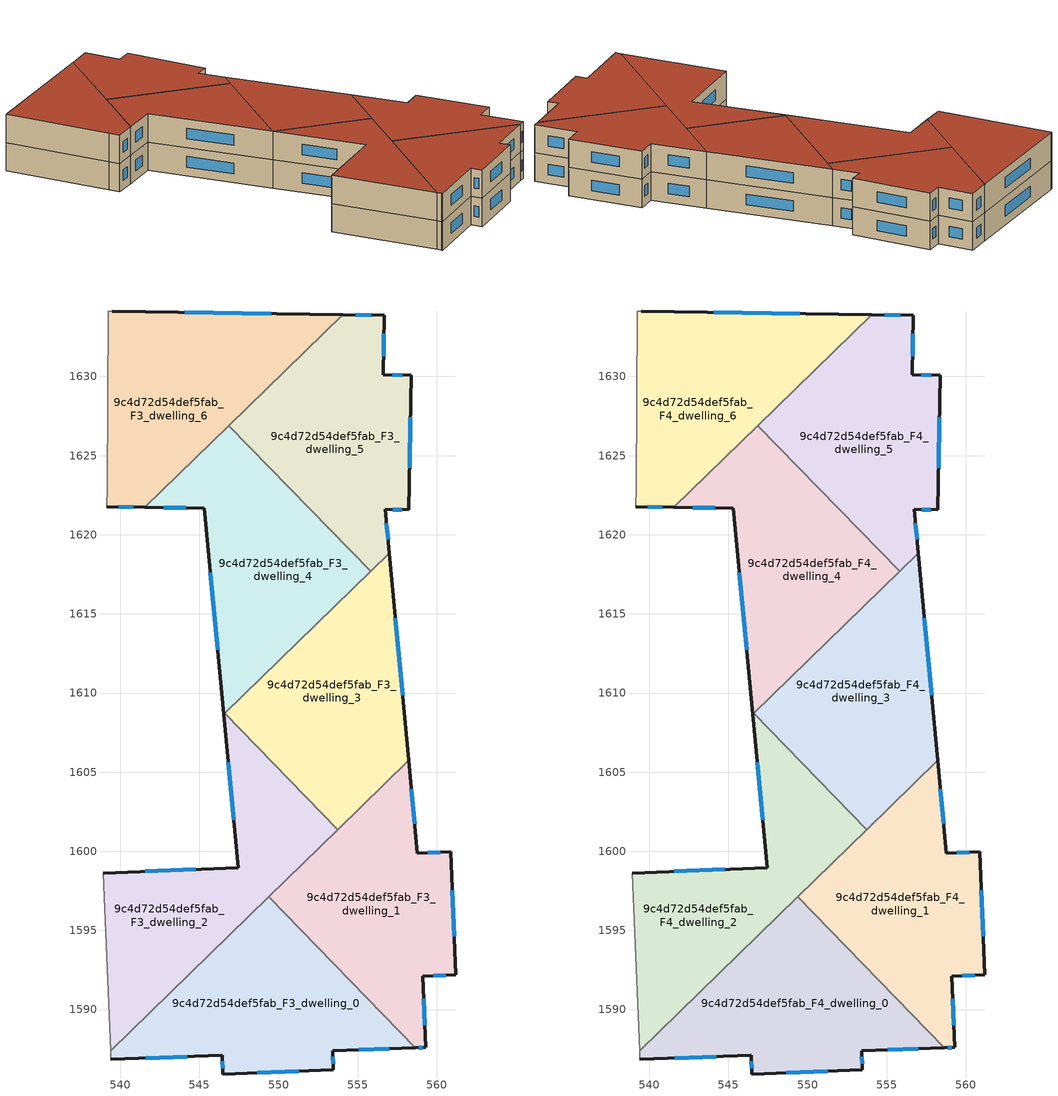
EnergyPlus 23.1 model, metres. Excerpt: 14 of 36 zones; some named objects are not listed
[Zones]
9c4d72d54def5fab_F3_dwelling_0
 floor to 9c4d72d54def5fab_F2_dwelling_0 (EU_floor_Construction): 549.37,1597.13 558.65,1587.59 553.41,1587.39 553.46,1586.19 546.47,1585.93 546.44,1587.12 539.41,1586.85 539.4,1586.92 539.38,1587.42 z9
 wall outside (EU_wall_Construction): 539.41,1586.85 546.44,1587.12 546.47,1585.93 553.46,1586.19 553.41,1587.39 558.65,1587.59 z9:12
 wall adiabatic (EU_wall_Construction): 539.38,1587.42 539.4,1586.92 539.41,1586.85 z9:12
 wall to 9c4d72d54def5fab_F3_dwelling_1 (EU_wall_Construction): 558.65,1587.59 549.37,1597.13 z9:12
 wall to 9c4d72d54def5fab_F3_dwelling_2 (EU_wall_Construction): 549.37,1597.13 539.38,1587.42 z9:12
 window (EU_Window_Construction): 548.66,1586.01 551.27,1586.11 / 546.45,1586.75 546.46,1586.3 / 541.61,1586.93 544.24,1587.04 / 555.05,1587.45 557.01,1587.53 / 553.45,1586.57 553.43,1587.01 z9.94:11.06
9c4d72d54def5fab_F3_dwelling_1
 floor to 9c4d72d54def5fab_F2_dwelling_1 (EU_floor_Construction): 558.23,1605.75 558.78,1599.89 560.87,1599.98 561.21,1592.2 559.11,1592.1 559.31,1587.61 558.65,1587.59 549.37,1597.13 z9
 wall outside (EU_wall_Construction): 558.65,1587.59 559.31,1587.61 559.11,1592.1 561.21,1592.2 560.87,1599.98 558.78,1599.89 558.23,1605.75 z9:12
 wall to 9c4d72d54def5fab_F3_dwelling_3 (EU_wall_Construction): 558.23,1605.75 553.73,1601.37 z9:12
 wall to 9c4d72d54def5fab_F3_dwelling_2 (EU_wall_Construction): 553.73,1601.37 549.37,1597.13 z9:12
 window (EU_Window_Construction): 558.85,1587.6 559.1,1587.61 / 558.6,1601.73 558.4,1603.91 / 560.22,1599.95 559.43,1599.92 / 561.1,1594.64 560.98,1597.54 / 559.77,1592.13 560.55,1592.17 / 559.25,1589.02 559.18,1590.69 z9.94:11.06
9c4d72d54def5fab_F3_dwelling_2
 floor to 9c4d72d54def5fab_F2_dwelling_2 (EU_floor_Construction): 546.59,1608.71 553.73,1601.37 539.38,1587.42 538.91,1598.62 547.44,1598.98 546.53,1608.66 z9
 wall outside (EU_wall_Construction): 546.53,1608.66 547.44,1598.98 538.91,1598.62 z9:12
 wall to 9c4d72d54def5fab_F3_dwelling_3 (EU_wall_Construction): 553.73,1601.37 546.59,1608.71 z9:12
 wall adiabatic (EU_wall_Construction): 538.91,1598.62 539.38,1587.42 z9:12
 wall to 9c4d72d54def5fab_F3_dwelling_4 (EU_wall_Construction): 546.59,1608.71 546.53,1608.66 z9:12
 window (EU_Window_Construction): 544.77,1598.86 541.59,1598.73 / 546.82,1605.62 547.16,1602.01 z9.94:11.06
9c4d72d54def5fab_F3_dwelling_3
 floor to 9c4d72d54def5fab_F2_dwelling_3 (EU_floor_Construction): 557,1618.84 558.23,1605.75 553.73,1601.37 546.59,1608.71 z9
 wall outside (EU_wall_Construction): 558.23,1605.75 557,1618.84 z9:12
 wall to 9c4d72d54def5fab_F3_dwelling_4 (EU_wall_Construction): 555.83,1617.7 546.59,1608.71 z9:12
 wall to 9c4d72d54def5fab_F3_dwelling_5 (EU_wall_Construction): 557,1618.84 555.83,1617.7 z9:12
 window (EU_Window_Construction): 557.84,1609.85 557.38,1614.73 z9.94:11.06
9c4d72d54def5fab_F3_dwelling_4
 floor to 9c4d72d54def5fab_F2_dwelling_4 (EU_floor_Construction): 546.87,1626.9 555.83,1617.7 546.53,1608.66 545.31,1621.68 541.56,1621.74 z9
 wall outside (EU_wall_Construction): 541.56,1621.74 545.31,1621.68 546.53,1608.66 z9:12
 wall to 9c4d72d54def5fab_F3_dwelling_5 (EU_wall_Construction): 555.83,1617.7 546.87,1626.9 z9:12
 wall to 9c4d72d54def5fab_F3_dwelling_6 (EU_wall_Construction): 546.87,1626.9 541.56,1621.74 z9:12
 window (EU_Window_Construction): 545.69,1617.59 546.15,1612.74 / 542.74,1621.72 544.13,1621.7 z9.94:11.06
9c4d72d54def5fab_F3_dwelling_5
 floor to 9c4d72d54def5fab_F2_dwelling_5 (EU_floor_Construction): 556.68,1633.87 556.62,1630.1 558.37,1630.08 558.24,1621.58 556.74,1621.6 557,1618.84 555.83,1617.7 546.87,1626.9 554.07,1633.91 z9
 wall outside (EU_wall_Construction): 557,1618.84 556.74,1621.6 558.24,1621.58 558.37,1630.08 556.62,1630.1 556.68,1633.87 554.07,1633.91 z9:12
 wall to 9c4d72d54def5fab_F3_dwelling_6 (EU_wall_Construction): 554.07,1633.91 546.87,1626.9 z9:12
 window (EU_Window_Construction): 556.64,1631.28 556.66,1632.69 / 557.82,1630.09 557.17,1630.09 / 558.28,1624.24 558.33,1627.42 / 557.21,1621.6 557.77,1621.59 / 556.92,1619.7 556.82,1620.74 / 555.86,1633.88 554.89,1633.9 z9.94:11.06
9c4d72d54def5fab_F3_dwelling_6
 floor to 9c4d72d54def5fab_F2_dwelling_6 (EU_floor_Construction): 554.07,1633.91 541.56,1621.74 539.16,1621.78 539.17,1622.97 539.23,1634.14 539.49,1634.12 z9
 wall outside (EU_wall_Construction): 554.07,1633.91 539.49,1634.12 / 539.16,1621.78 541.56,1621.74 z9:12
 wall adiabatic (EU_wall_Construction): 539.49,1634.12 539.23,1634.14 539.17,1622.97 539.16,1621.78 z9:12
 window (EU_Window_Construction): 549.5,1633.98 544.06,1634.05 / 539.91,1621.77 540.81,1621.75 z9.94:11.06
9c4d72d54def5fab_F4_dwelling_0
 floor to 9c4d72d54def5fab_F3_dwelling_0 (EU_floor_Construction): 549.37,1597.13 558.65,1587.59 553.41,1587.39 553.46,1586.19 546.47,1585.93 546.44,1587.12 539.41,1586.85 539.4,1586.92 539.38,1587.42 z12
 wall outside (EU_wall_Construction): 539.41,1586.85 546.44,1587.12 546.47,1585.93 553.46,1586.19 553.41,1587.39 558.65,1587.59 z12:15
 wall adiabatic (EU_wall_Construction): 539.38,1587.42 539.4,1586.92 539.41,1586.85 z12:15
 wall to 9c4d72d54def5fab_F4_dwelling_1 (EU_wall_Construction): 558.65,1587.59 549.37,1597.13 z12:15
 wall to 9c4d72d54def5fab_F4_dwelling_2 (EU_wall_Construction): 549.37,1597.13 539.38,1587.42 z12:15
 window (EU_Window_Construction): 548.66,1586.01 551.27,1586.11 / 546.45,1586.75 546.46,1586.3 / 541.61,1586.93 544.24,1587.04 / 555.05,1587.45 557.01,1587.53 / 553.45,1586.57 553.43,1587.01 z12.94:14.06
 roof outside (EU_roof_Construction): 558.65,1587.59 549.37,1597.13 539.38,1587.42 539.4,1586.92 539.41,1586.85 546.44,1587.12 546.47,1585.93 553.46,1586.19 553.41,1587.39 z15
9c4d72d54def5fab_F4_dwelling_1
 floor to 9c4d72d54def5fab_F3_dwelling_1 (EU_floor_Construction): 558.23,1605.75 558.78,1599.89 560.87,1599.98 561.21,1592.2 559.11,1592.1 559.31,1587.61 558.65,1587.59 549.37,1597.13 z12
 wall outside (EU_wall_Construction): 558.65,1587.59 559.31,1587.61 559.11,1592.1 561.21,1592.2 560.87,1599.98 558.78,1599.89 558.23,1605.75 z12:15
 wall to 9c4d72d54def5fab_F4_dwelling_3 (EU_wall_Construction): 558.23,1605.75 553.73,1601.37 z12:15
 wall to 9c4d72d54def5fab_F4_dwelling_2 (EU_wall_Construction): 553.73,1601.37 549.37,1597.13 z12:15
 window (EU_Window_Construction): 558.85,1587.6 559.1,1587.61 / 558.6,1601.73 558.4,1603.91 / 560.22,1599.95 559.43,1599.92 / 561.1,1594.64 560.98,1597.54 / 559.77,1592.13 560.55,1592.17 / 559.25,1589.02 559.18,1590.69 z12.94:14.06
 roof outside (EU_roof_Construction): 559.31,1587.61 559.11,1592.1 561.21,1592.2 560.87,1599.98 558.78,1599.89 558.23,1605.75 549.37,1597.13 558.65,1587.59 z15
9c4d72d54def5fab_F4_dwelling_2
 floor to 9c4d72d54def5fab_F3_dwelling_2 (EU_floor_Construction): 546.59,1608.71 553.73,1601.37 539.38,1587.42 538.91,1598.62 547.44,1598.98 546.53,1608.66 z12
 wall outside (EU_wall_Construction): 546.53,1608.66 547.44,1598.98 538.91,1598.62 z12:15
 wall to 9c4d72d54def5fab_F4_dwelling_3 (EU_wall_Construction): 553.73,1601.37 546.59,1608.71 z12:15
 wall adiabatic (EU_wall_Construction): 538.91,1598.62 539.38,1587.42 z12:15
 wall to 9c4d72d54def5fab_F4_dwelling_4 (EU_wall_Construction): 546.59,1608.71 546.53,1608.66 z12:15
 window (EU_Window_Construction): 544.77,1598.86 541.59,1598.73 / 546.82,1605.62 547.16,1602.01 z12.94:14.06
 roof outside (EU_roof_Construction): 547.44,1598.98 538.91,1598.62 539.38,1587.42 553.73,1601.37 546.59,1608.71 546.53,1608.66 z15
9c4d72d54def5fab_F4_dwelling_3
 floor to 9c4d72d54def5fab_F3_dwelling_3 (EU_floor_Construction): 557,1618.84 558.23,1605.75 553.73,1601.37 546.59,1608.71 z12
 wall outside (EU_wall_Construction): 558.23,1605.75 557,1618.84 z12:15
 wall to 9c4d72d54def5fab_F4_dwelling_4 (EU_wall_Construction): 555.83,1617.7 546.59,1608.71 z12:15
 wall to 9c4d72d54def5fab_F4_dwelling_5 (EU_wall_Construction): 557,1618.84 555.83,1617.7 z12:15
 window (EU_Window_Construction): 557.84,1609.85 557.38,1614.73 z12.94:14.06
 roof outside (EU_roof_Construction): 558.23,1605.75 557,1618.84 546.59,1608.71 553.73,1601.37 z15
9c4d72d54def5fab_F4_dwelling_4
 floor to 9c4d72d54def5fab_F3_dwelling_4 (EU_floor_Construction): 546.87,1626.9 555.83,1617.7 546.53,1608.66 545.31,1621.68 541.56,1621.74 z12
 wall outside (EU_wall_Construction): 541.56,1621.74 545.31,1621.68 546.53,1608.66 z12:15
 wall to 9c4d72d54def5fab_F4_dwelling_5 (EU_wall_Construction): 555.83,1617.7 546.87,1626.9 z12:15
 wall to 9c4d72d54def5fab_F4_dwelling_6 (EU_wall_Construction): 546.87,1626.9 541.56,1621.74 z12:15
 window (EU_Window_Construction): 545.69,1617.59 546.15,1612.74 / 542.74,1621.72 544.13,1621.7 z12.94:14.06
 roof outside (EU_roof_Construction): 555.83,1617.7 546.87,1626.9 541.56,1621.74 545.31,1621.68 546.53,1608.66 z15
9c4d72d54def5fab_F4_dwelling_5
 floor to 9c4d72d54def5fab_F3_dwelling_5 (EU_floor_Construction): 556.68,1633.87 556.62,1630.1 558.37,1630.08 558.24,1621.58 556.74,1621.6 557,1618.84 555.83,1617.7 546.87,1626.9 554.07,1633.91 z12
 wall outside (EU_wall_Construction): 557,1618.84 556.74,1621.6 558.24,1621.58 558.37,1630.08 556.62,1630.1 556.68,1633.87 554.07,1633.91 z12:15
 wall to 9c4d72d54def5fab_F4_dwelling_6 (EU_wall_Construction): 554.07,1633.91 546.87,1626.9 z12:15
 window (EU_Window_Construction): 556.64,1631.28 556.66,1632.69 / 557.82,1630.09 557.17,1630.09 / 558.28,1624.24 558.33,1627.42 / 557.21,1621.6 557.77,1621.59 / 556.92,1619.7 556.82,1620.74 / 555.86,1633.88 554.89,1633.9 z12.94:14.06
 roof outside (EU_roof_Construction): 557,1618.84 556.74,1621.6 558.24,1621.58 558.37,1630.08 556.62,1630.1 556.68,1633.87 554.07,1633.91 546.87,1626.9 555.83,1617.7 z15
9c4d72d54def5fab_F4_dwelling_6
 floor to 9c4d72d54def5fab_F3_dwelling_6 (EU_floor_Construction): 554.07,1633.91 541.56,1621.74 539.16,1621.78 539.17,1622.97 539.23,1634.14 539.49,1634.12 z12
 wall outside (EU_wall_Construction): 554.07,1633.91 539.49,1634.12 / 539.16,1621.78 541.56,1621.74 z12:15
 wall adiabatic (EU_wall_Construction): 539.49,1634.12 539.23,1634.14 539.17,1622.97 539.16,1621.78 z12:15
 window (EU_Window_Construction): 549.5,1633.98 544.06,1634.05 / 539.91,1621.77 540.81,1621.75 z12.94:14.06
 roof outside (EU_roof_Construction): 554.07,1633.91 539.49,1634.12 539.23,1634.14 539.17,1622.97 539.16,1621.78 541.56,1621.74 z15
[Building]
EU S2 Campaign: North Axis=0; Terrain=City; Solar Distribution=FullExterior
[Site:Location]
Vienna: Latitude=48; Longitude=16.5; Time Zone=1; Elevation=183
[SizingPeriod:WeatherFileDays]
AnnualSizingPeriod: Begin Month=1; Begin Day of Month=1; End Month=12; End Day of Month=31; Day of Week for Start Day=Monday; Use Weather File Daylight Saving Period=No; Use Weather File Rain and Snow Indicators=No
[MATERIAL]
EU_InternalMass_Material: Roughness=MediumRough; Thickness=0.1; Conductivity=1; Density=1800; Specific Heat=900; Thermal Absorptance=0.9; Solar Absorptance=0.7; Visible Absorptance=0.7
[MATERIAL:NOMASS] Roughness=MediumRough; Thermal Absorptance=0.9; Solar Absorptance=0.7; Visible Absorptance=0.7
Name | Thermal Resistance
EU_wall_NoMass | 0.914258
EU_roof_NoMass | 0.954009
EU_floor_NoMass | 1.09711
[WINDOWMATERIAL:SIMPLEGLAZINGSYSTEM]
EU_Window_SimpleGlazing: UFactor=2.09642; Solar Heat Gain Coefficient=0.65; Visible Transmittance=0.65
[CONSTRUCTION]
EU_wall_Construction: EU_wall_NoMass
EU_roof_Construction: EU_roof_NoMass
EU_floor_Construction: EU_floor_NoMass
EU_Window_Construction: EU_Window_SimpleGlazing
EU_InternalMass_Construction: EU_InternalMass_Material
[ZONE] Type=1; Multiplier=1; Ceiling Height=autocalculate; Floor Area=autocalculate; Part of Total Floor Area=Yes
Name | Volume
9c4d72d54def5fab_F3_dwelling_0; 9c4d72d54def5fab_F4_dwelling_0 | 319.388
9c4d72d54def5fab_F3_dwelling_1; 9c4d72d54def5fab_F4_dwelling_1 | 319.38
9c4d72d54def5fab_F3_dwelling_2; 9c4d72d54def5fab_F4_dwelling_2 | 319.378
9c4d72d54def5fab_F3_dwelling_3; 9c4d72d54def5fab_F4_dwelling_3 | 319.389
9c4d72d54def5fab_F3_dwelling_4; 9c4d72d54def5fab_F4_dwelling_4 | 319.386
9c4d72d54def5fab_F3_dwelling_5; 9c4d72d54def5fab_F4_dwelling_5 | 319.393
9c4d72d54def5fab_F3_dwelling_6; 9c4d72d54def5fab_F4_dwelling_6 | 319.404
[INTERNALMASS] Construction=EU_InternalMass_Construction
Name | Zone or ZoneList | Surface Area
9c4d72d54def5fab_F3_dwelling_0_EU_InternalMass | 9c4d72d54def5fab_F3_dwelling_0 | 106.461
9c4d72d54def5fab_F3_dwelling_1_EU_InternalMass | 9c4d72d54def5fab_F3_dwelling_1 | 106.46
9c4d72d54def5fab_F3_dwelling_2_EU_InternalMass | 9c4d72d54def5fab_F3_dwelling_2 | 106.462
9c4d72d54def5fab_F3_dwelling_3_EU_InternalMass | 9c4d72d54def5fab_F3_dwelling_3 | 106.469
9c4d72d54def5fab_F3_dwelling_4_EU_InternalMass | 9c4d72d54def5fab_F3_dwelling_4 | 106.46
9c4d72d54def5fab_F3_dwelling_5_EU_InternalMass | 9c4d72d54def5fab_F3_dwelling_5 | 106.465
9c4d72d54def5fab_F3_dwelling_6_EU_InternalMass | 9c4d72d54def5fab_F3_dwelling_6 | 106.468
9c4d72d54def5fab_F4_dwelling_0_EU_InternalMass | 9c4d72d54def5fab_F4_dwelling_0 | 106.461
9c4d72d54def5fab_F4_dwelling_1_EU_InternalMass | 9c4d72d54def5fab_F4_dwelling_1 | 106.46
9c4d72d54def5fab_F4_dwelling_2_EU_InternalMass | 9c4d72d54def5fab_F4_dwelling_2 | 106.462
9c4d72d54def5fab_F4_dwelling_3_EU_InternalMass | 9c4d72d54def5fab_F4_dwelling_3 | 106.469
9c4d72d54def5fab_F4_dwelling_4_EU_InternalMass | 9c4d72d54def5fab_F4_dwelling_4 | 106.46
9c4d72d54def5fab_F4_dwelling_5_EU_InternalMass | 9c4d72d54def5fab_F4_dwelling_5 | 106.465
9c4d72d54def5fab_F4_dwelling_6_EU_InternalMass | 9c4d72d54def5fab_F4_dwelling_6 | 106.468
[OTHEREQUIPMENT] Fuel Type=Electricity; Design Level Calculation Method=Watts/Area; Power per Zone Floor Area=1; Fraction Latent=0; Fraction Radiant=0; Fraction Lost=0; Carbon Dioxide Generation Rate=0; EndUse Subcategory=EU_Step8_InternalGains
Name | Zone or ZoneList or Space or SpaceList | Schedule
EU_Step8_InternalGain_9c4d72d54def5fab_F3_dwelling_0_f000 | 9c4d72d54def5fab_F3_dwelling_0 | EU_Step8_GainSchedule_9c4d72d54def5fab_F3_dwelling_0_f000
EU_Step8_InternalGain_9c4d72d54def5fab_F3_dwelling_1_f000 | 9c4d72d54def5fab_F3_dwelling_1 | EU_Step8_GainSchedule_9c4d72d54def5fab_F3_dwelling_1_f000
EU_Step8_InternalGain_9c4d72d54def5fab_F3_dwelling_2_f000 | 9c4d72d54def5fab_F3_dwelling_2 | EU_Step8_GainSchedule_9c4d72d54def5fab_F3_dwelling_2_f000
EU_Step8_InternalGain_9c4d72d54def5fab_F3_dwelling_3_f000 | 9c4d72d54def5fab_F3_dwelling_3 | EU_Step8_GainSchedule_9c4d72d54def5fab_F3_dwelling_3_f000
EU_Step8_InternalGain_9c4d72d54def5fab_F3_dwelling_4_f000 | 9c4d72d54def5fab_F3_dwelling_4 | EU_Step8_GainSchedule_9c4d72d54def5fab_F3_dwelling_4_f000
EU_Step8_InternalGain_9c4d72d54def5fab_F3_dwelling_5_f000 | 9c4d72d54def5fab_F3_dwelling_5 | EU_Step8_GainSchedule_9c4d72d54def5fab_F3_dwelling_5_f000
EU_Step8_InternalGain_9c4d72d54def5fab_F3_dwelling_6_f000 | 9c4d72d54def5fab_F3_dwelling_6 | EU_Step8_GainSchedule_9c4d72d54def5fab_F3_dwelling_6_f000
EU_Step8_InternalGain_9c4d72d54def5fab_F4_dwelling_0_f000 | 9c4d72d54def5fab_F4_dwelling_0 | EU_Step8_GainSchedule_9c4d72d54def5fab_F4_dwelling_0_f000
EU_Step8_InternalGain_9c4d72d54def5fab_F4_dwelling_1_f000 | 9c4d72d54def5fab_F4_dwelling_1 | EU_Step8_GainSchedule_9c4d72d54def5fab_F4_dwelling_1_f000
EU_Step8_InternalGain_9c4d72d54def5fab_F4_dwelling_2_f000 | 9c4d72d54def5fab_F4_dwelling_2 | EU_Step8_GainSchedule_9c4d72d54def5fab_F4_dwelling_2_f000
EU_Step8_InternalGain_9c4d72d54def5fab_F4_dwelling_3_f000 | 9c4d72d54def5fab_F4_dwelling_3 | EU_Step8_GainSchedule_9c4d72d54def5fab_F4_dwelling_3_f000
EU_Step8_InternalGain_9c4d72d54def5fab_F4_dwelling_4_f000 | 9c4d72d54def5fab_F4_dwelling_4 | EU_Step8_GainSchedule_9c4d72d54def5fab_F4_dwelling_4_f000
EU_Step8_InternalGain_9c4d72d54def5fab_F4_dwelling_5_f000 | 9c4d72d54def5fab_F4_dwelling_5 | EU_Step8_GainSchedule_9c4d72d54def5fab_F4_dwelling_5_f000
EU_Step8_InternalGain_9c4d72d54def5fab_F4_dwelling_6_f000 | 9c4d72d54def5fab_F4_dwelling_6 | EU_Step8_GainSchedule_9c4d72d54def5fab_F4_dwelling_6_f000
[ZONEVENTILATION:DESIGNFLOWRATE] Schedule=EU_AlwaysOn; Design Flow Rate Calculation Method=AirChanges/Hour; Air Changes per Hour=0.546891; Ventilation Type=Natural; Fan Pressure Rise=0; Fan Total Efficiency=1; Constant Term Coefficient=1; Temperature Term Coefficient=0; Velocity Term Coefficient=0; Velocity Squared Term Coefficient=0; Minimum Indoor Temperature=-100; Maximum Indoor Temperature=100; Delta Temperature=-100; Minimum Outdoor Temperature=-100; Maximum Outdoor Temperature=100; Maximum Wind Speed=40
Name | Zone or ZoneList or Space or SpaceList
EU_ConstantAir_9c4d72d54def5fab_F3_dwelling_0 | 9c4d72d54def5fab_F3_dwelling_0
EU_ConstantAir_9c4d72d54def5fab_F3_dwelling_1 | 9c4d72d54def5fab_F3_dwelling_1
EU_ConstantAir_9c4d72d54def5fab_F3_dwelling_2 | 9c4d72d54def5fab_F3_dwelling_2
EU_ConstantAir_9c4d72d54def5fab_F3_dwelling_3 | 9c4d72d54def5fab_F3_dwelling_3
EU_ConstantAir_9c4d72d54def5fab_F3_dwelling_4 | 9c4d72d54def5fab_F3_dwelling_4
EU_ConstantAir_9c4d72d54def5fab_F3_dwelling_5 | 9c4d72d54def5fab_F3_dwelling_5
EU_ConstantAir_9c4d72d54def5fab_F3_dwelling_6 | 9c4d72d54def5fab_F3_dwelling_6
EU_ConstantAir_9c4d72d54def5fab_F4_dwelling_0 | 9c4d72d54def5fab_F4_dwelling_0
EU_ConstantAir_9c4d72d54def5fab_F4_dwelling_1 | 9c4d72d54def5fab_F4_dwelling_1
EU_ConstantAir_9c4d72d54def5fab_F4_dwelling_2 | 9c4d72d54def5fab_F4_dwelling_2
EU_ConstantAir_9c4d72d54def5fab_F4_dwelling_3 | 9c4d72d54def5fab_F4_dwelling_3
EU_ConstantAir_9c4d72d54def5fab_F4_dwelling_4 | 9c4d72d54def5fab_F4_dwelling_4
EU_ConstantAir_9c4d72d54def5fab_F4_dwelling_5 | 9c4d72d54def5fab_F4_dwelling_5
EU_ConstantAir_9c4d72d54def5fab_F4_dwelling_6 | 9c4d72d54def5fab_F4_dwelling_6
[HVACTEMPLATE:ZONE:IDEALLOADSAIRSYSTEM] System Availability Schedule=EU_AlwaysOn; Maximum Heating Supply Air Temperature=50; Minimum Cooling Supply Air Temperature=13; Maximum Heating Supply Air Humidity Ratio=0.0156; Minimum Cooling Supply Air Humidity Ratio=0.0077; Heating Limit=NoLimit; Cooling Limit=NoLimit; Heating Availability Schedule=EU_AlwaysOn; Cooling Availability Schedule=EU_CoolingOff; Dehumidification Control Type=ConstantSensibleHeatRatio; Cooling Sensible Heat Ratio=0.7; Dehumidification Setpoint=60; Humidification Control Type=None; Humidification Setpoint=30; Outdoor Air Method=None; Outdoor Air Flow Rate per Person=0.00944; Outdoor Air Flow Rate per Zone Floor Area=0; Outdoor Air Flow Rate per Zone=0; Demand Controlled Ventilation Type=None; Outdoor Air Economizer Type=NoEconomizer; Heat Recovery Type=None; Sensible Heat Recovery Effectiveness=0.7; Latent Heat Recovery Effectiveness=0.65
Name | Template Thermostat
9c4d72d54def5fab_F3_dwelling_0 | EU_HeatOnly_9c4d72d54def5fab_F3_dwelling_0
9c4d72d54def5fab_F3_dwelling_1 | EU_HeatOnly_9c4d72d54def5fab_F3_dwelling_1
9c4d72d54def5fab_F3_dwelling_2 | EU_HeatOnly_9c4d72d54def5fab_F3_dwelling_2
9c4d72d54def5fab_F3_dwelling_3 | EU_HeatOnly_9c4d72d54def5fab_F3_dwelling_3
9c4d72d54def5fab_F3_dwelling_4 | EU_HeatOnly_9c4d72d54def5fab_F3_dwelling_4
9c4d72d54def5fab_F3_dwelling_5 | EU_HeatOnly_9c4d72d54def5fab_F3_dwelling_5
9c4d72d54def5fab_F3_dwelling_6 | EU_HeatOnly_9c4d72d54def5fab_F3_dwelling_6
9c4d72d54def5fab_F4_dwelling_0 | EU_HeatOnly_9c4d72d54def5fab_F4_dwelling_0
9c4d72d54def5fab_F4_dwelling_1 | EU_HeatOnly_9c4d72d54def5fab_F4_dwelling_1
9c4d72d54def5fab_F4_dwelling_2 | EU_HeatOnly_9c4d72d54def5fab_F4_dwelling_2
9c4d72d54def5fab_F4_dwelling_3 | EU_HeatOnly_9c4d72d54def5fab_F4_dwelling_3
9c4d72d54def5fab_F4_dwelling_4 | EU_HeatOnly_9c4d72d54def5fab_F4_dwelling_4
9c4d72d54def5fab_F4_dwelling_5 | EU_HeatOnly_9c4d72d54def5fab_F4_dwelling_5
9c4d72d54def5fab_F4_dwelling_6 | EU_HeatOnly_9c4d72d54def5fab_F4_dwelling_6
[SIZING:ZONE] Zone Cooling Design Supply Air Temperature Input Method=SupplyAirTemperature; Zone Cooling Design Supply Air Temperature=13; Zone Heating Design Supply Air Temperature Input Method=SupplyAirTemperature; Zone Heating Design Supply Air Temperature=50; Zone Cooling Design Supply Air Humidity Ratio=0.008; Zone Heating Design Supply Air Humidity Ratio=0.008; Cooling Design Air Flow Method=DesignDay; Cooling Design Air Flow Rate=0; Cooling Minimum Air Flow per Zone Floor Area=0.000762; Cooling Minimum Air Flow=0; Cooling Minimum Air Flow Fraction=0.2; Heating Design Air Flow Method=DesignDay; Heating Design Air Flow Rate=0; Heating Maximum Air Flow per Zone Floor Area=0.002032; Heating Maximum Air Flow=0.141576; Heating Maximum Air Flow Fraction=0.3; Account for Dedicated Outdoor Air System=No; Dedicated Outdoor Air System Control Strategy=NeutralSupplyAir; Dedicated Outdoor Air Low Setpoint Temperature for Design=autosize; Dedicated Outdoor Air High Setpoint Temperature for Design=autosize; Zone Load Sizing Method=Sensible Load Only No Latent Load; Zone Latent Cooling Design Supply Air Humidity Ratio Input Method=HumidityRatioDifference; Zone Cooling Design Supply Air Humidity Ratio Difference=0.005; Zone Latent Heating Design Supply Air Humidity Ratio Input Method=HumidityRatioDifference; Zone Humidification Design Supply Air Humidity Ratio Difference=0.005
9c4d72d54def5fab_F3_dwelling_0; 9c4d72d54def5fab_F3_dwelling_1; 9c4d72d54def5fab_F3_dwelling_2; 9c4d72d54def5fab_F3_dwelling_3; 9c4d72d54def5fab_F3_dwelling_4; 9c4d72d54def5fab_F3_dwelling_5; 9c4d72d54def5fab_F3_dwelling_6; 9c4d72d54def5fab_F4_dwelling_0; 9c4d72d54def5fab_F4_dwelling_1; 9c4d72d54def5fab_F4_dwelling_2; 9c4d72d54def5fab_F4_dwelling_3; 9c4d72d54def5fab_F4_dwelling_4; 9c4d72d54def5fab_F4_dwelling_5; 9c4d72d54def5fab_F4_dwelling_6
[SCHEDULE:CONSTANT]
Name | Hourly Value
EU_AlwaysOn | 1
EU_CoolingOff | 0
[SCHEDULE:FILE] Column Number=1; Rows to Skip at Top=0; Number of Hours of Data=8760; Column Separator=Comma; Interpolate to Timestep=No; Minutes per Item=60; Adjust Schedule for Daylight Savings=Yes
Name | File
EU_Step8_GainSchedule_9c4d72d54def5fab_F3_dwelling_0_f000 | ../../schedules/9c4d72d54def5fab/9c4d72d54def5fab_F3_dwelling_0_f000_gain.csv
EU_Step8_GainSchedule_9c4d72d54def5fab_F3_dwelling_1_f000 | ../../schedules/9c4d72d54def5fab/9c4d72d54def5fab_F3_dwelling_1_f000_gain.csv
EU_Step8_GainSchedule_9c4d72d54def5fab_F3_dwelling_2_f000 | ../../schedules/9c4d72d54def5fab/9c4d72d54def5fab_F3_dwelling_2_f000_gain.csv
EU_Step8_GainSchedule_9c4d72d54def5fab_F3_dwelling_3_f000 | ../../schedules/9c4d72d54def5fab/9c4d72d54def5fab_F3_dwelling_3_f000_gain.csv
EU_Step8_GainSchedule_9c4d72d54def5fab_F3_dwelling_4_f000 | ../../schedules/9c4d72d54def5fab/9c4d72d54def5fab_F3_dwelling_4_f000_gain.csv
EU_Step8_GainSchedule_9c4d72d54def5fab_F3_dwelling_5_f000 | ../../schedules/9c4d72d54def5fab/9c4d72d54def5fab_F3_dwelling_5_f000_gain.csv
EU_Step8_GainSchedule_9c4d72d54def5fab_F3_dwelling_6_f000 | ../../schedules/9c4d72d54def5fab/9c4d72d54def5fab_F3_dwelling_6_f000_gain.csv
EU_Step8_GainSchedule_9c4d72d54def5fab_F4_dwelling_0_f000 | ../../schedules/9c4d72d54def5fab/9c4d72d54def5fab_F4_dwelling_0_f000_gain.csv
EU_Step8_GainSchedule_9c4d72d54def5fab_F4_dwelling_1_f000 | ../../schedules/9c4d72d54def5fab/9c4d72d54def5fab_F4_dwelling_1_f000_gain.csv
EU_Step8_GainSchedule_9c4d72d54def5fab_F4_dwelling_2_f000 | ../../schedules/9c4d72d54def5fab/9c4d72d54def5fab_F4_dwelling_2_f000_gain.csv
EU_Step8_GainSchedule_9c4d72d54def5fab_F4_dwelling_3_f000 | ../../schedules/9c4d72d54def5fab/9c4d72d54def5fab_F4_dwelling_3_f000_gain.csv
EU_Step8_GainSchedule_9c4d72d54def5fab_F4_dwelling_4_f000 | ../../schedules/9c4d72d54def5fab/9c4d72d54def5fab_F4_dwelling_4_f000_gain.csv
EU_Step8_GainSchedule_9c4d72d54def5fab_F4_dwelling_5_f000 | ../../schedules/9c4d72d54def5fab/9c4d72d54def5fab_F4_dwelling_5_f000_gain.csv
EU_Step8_GainSchedule_9c4d72d54def5fab_F4_dwelling_6_f000 | ../../schedules/9c4d72d54def5fab/9c4d72d54def5fab_F4_dwelling_6_f000_gain.csv
